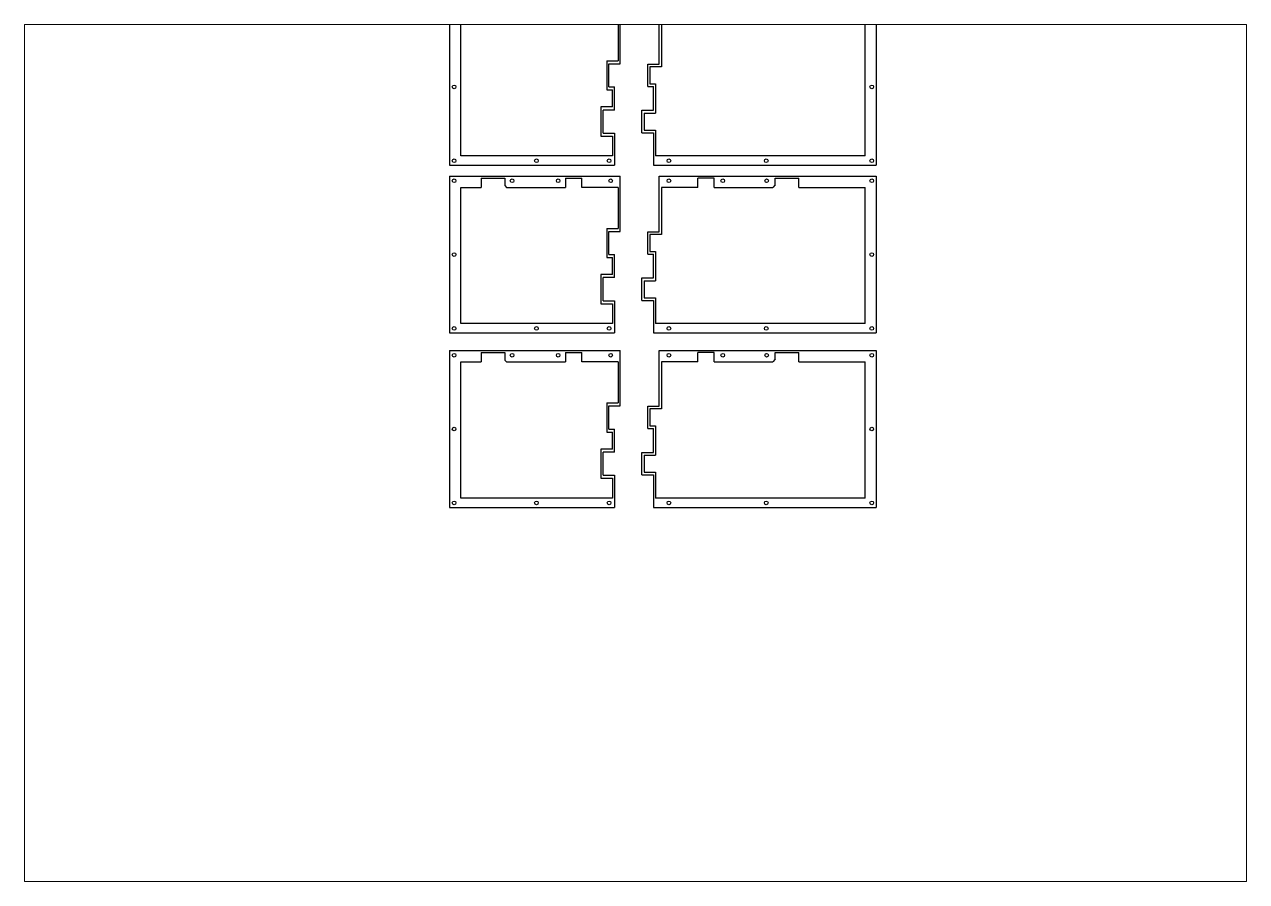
# Paper-space layout 'Layout1' of a CAD drawing. Extents: x 1.13 to 10.18, y 0.79 to 7.14.
# The model-space entities are those that its viewports show. They can reach past a viewport. Long polylines and large blocks are cut down to what shows.
import ezdxf

# ---------------------------------------------------------------- set-up
doc = ezdxf.new("R2010")
doc.units = 0
doc.header["$MEASUREMENT"] = 0

msp = doc.modelspace()

# ---------------------------------------------------------------- linework, layer by layer
at = {"color": 7, "linetype": 'Continuous', "true_color": 0xffffff}
for p, q in [((336.5, 1353.5), (336.5, 1224.3)), ((362.6, 1352), (362.6, 1344.3)), ((432.1, 1352), (432.1, 1344.3)), ((445.6, 1344.3), (445.6, 1352)), ((477.3, 1307.9), (477.3, 1353.5)), ((509.5, 1307.7), (509.5, 1353.5)), ((541.3, 1344.3), (541.3, 1352)), ((554.7, 1344.3), (554.7, 1352)), ((624.5, 1344.3), (624.5, 1352)), ((688.4, 1353.5), (688.4, 1224.3)), ((345.7, 1231.9), (345.7, 1344.3)), ((345.7, 1344.3), (362.6, 1344.3)), ((382.1, 1345.7), (383.5, 1344.3)), ((383.5, 1344.3), (432.1, 1344.3)), ((475.6, 1344.3), (445.6, 1344.3)), ((475.6, 1344.3), (475.6, 1310.5)), ((511.2, 1344.3), (511.2, 1305.4)), ((541.3, 1344.3), (511.2, 1344.3)), ((554.7, 1344.3), (603.1, 1344.3)), ((605, 1346.4), (603.1, 1344.3)), ((624.5, 1344.3), (679.2, 1344.3)), ((679.2, 1231.9), (679.2, 1344.3)), ((466.1, 1310.5), (466.1, 1286.4)), ((466.1, 1310.5), (475.6, 1310.5)), ((467.8, 1288.9), (467.8, 1307.9)), ((467.8, 1307.9), (477.3, 1307.9)), ((499.9, 1289.1), (499.9, 1307.7)), ((499.9, 1307.7), (509.5, 1307.7)), ((511.2, 1305.4), (501.7, 1305.4)), ((501.7, 1305.4), (501.7, 1291.4)), ((501.7, 1291.4), (506.4, 1291.4)), ((506.4, 1291.4), (506.4, 1267.3)), ((466.1, 1286.4), (470.9, 1286.4)), ((467.8, 1288.9), (472.6, 1288.9)), ((470.9, 1272.4), (470.9, 1286.4)), ((472.6, 1269.8), (472.6, 1288.9)), ((499.9, 1289.1), (504.7, 1289.1)), ((504.7, 1269.6), (504.7, 1289.1)), ((461.3, 1272.4), (461.3, 1248.3)), ((470.9, 1272.4), (461.3, 1272.4)), ((463.1, 1250.8), (463.1, 1269.8)), ((472.6, 1269.8), (463.1, 1269.8)), ((495.2, 1251), (495.2, 1269.6)), ((495.2, 1269.6), (504.7, 1269.6)), ((496.9, 1267.3), (496.9, 1253.3)), ((496.9, 1267.3), (506.4, 1267.3)), ((463.1, 1250.8), (472.6, 1250.8)), ((472.6, 1250.8), (472.6, 1224.3)), ((495.2, 1251), (504.7, 1251)), ((496.9, 1253.3), (506.4, 1253.3)), ((504.7, 1251), (504.7, 1224.3)), ((506.4, 1253.3), (506.4, 1231.9)), ((461.3, 1248.3), (470.9, 1248.3)), ((470.9, 1248.3), (470.9, 1231.9)), ((470.9, 1231.9), (345.7, 1231.9)), ((679.2, 1231.9), (506.4, 1231.9)), ((336.5, 1224.3), (472.6, 1224.3)), ((504.7, 1224.3), (688.4, 1224.3)), ((336.5, 1215.2), (477.3, 1215.2)), ((336.5, 1215.2), (336.5, 1086)), ((362.6, 1213.7), (362.6, 1206)), ((362.6, 1213.7), (382.1, 1213.7)), ((382.1, 1213.7), (382.1, 1207.5)), ((432.1, 1213.7), (432.1, 1206)), ((432.1, 1213.7), (445.6, 1213.7)), ((445.6, 1206), (445.6, 1213.7)), ((477.3, 1169.7), (477.3, 1215.2)), ((509.5, 1169.4), (509.5, 1215.2)), ((509.5, 1215.2), (688.4, 1215.2)), ((541.3, 1206), (541.3, 1213.7)), ((554.7, 1213.7), (541.3, 1213.7)), ((554.7, 1206), (554.7, 1213.7)), ((605, 1208.1), (605, 1213.7)), ((605, 1213.7), (624.5, 1213.7)), ((624.5, 1206), (624.5, 1213.7)), ((688.4, 1215.2), (688.4, 1086)), ((345.7, 1093.7), (345.7, 1206)), ((345.7, 1206), (362.6, 1206)), ((382.1, 1207.5), (383.5, 1206)), ((383.5, 1206), (432.1, 1206)), ((475.6, 1206), (445.6, 1206)), ((475.6, 1206), (475.6, 1172.2)), ((511.2, 1206), (511.2, 1167.1)), ((541.3, 1206), (511.2, 1206)), ((554.7, 1206), (603.1, 1206)), ((605, 1208.1), (603.1, 1206)), ((624.5, 1206), (679.2, 1206)), ((679.2, 1093.7), (679.2, 1206)), ((466.1, 1172.2), (466.1, 1148.1)), ((466.1, 1172.2), (475.6, 1172.2)), ((467.8, 1150.6), (467.8, 1169.7)), ((467.8, 1169.7), (477.3, 1169.7)), ((499.9, 1150.9), (499.9, 1169.4)), ((499.9, 1169.4), (509.5, 1169.4)), ((511.2, 1167.1), (501.7, 1167.1)), ((501.7, 1167.1), (501.7, 1153.1)), ((467.8, 1150.6), (472.6, 1150.6)), ((472.6, 1131.6), (472.6, 1150.6)), ((499.9, 1150.9), (504.7, 1150.9)), ((501.7, 1153.1), (506.4, 1153.1)), ((504.7, 1131.3), (504.7, 1150.9)), ((506.4, 1153.1), (506.4, 1129)), ((466.1, 1148.1), (470.9, 1148.1)), ((470.9, 1134.1), (470.9, 1148.1)), ((461.3, 1134.1), (461.3, 1110)), ((470.9, 1134.1), (461.3, 1134.1)), ((463.1, 1112.5), (463.1, 1131.6)), ((472.6, 1131.6), (463.1, 1131.6)), ((495.2, 1112.8), (495.2, 1131.3)), ((495.2, 1131.3), (504.7, 1131.3)), ((496.9, 1129), (496.9, 1115)), ((496.9, 1129), (506.4, 1129)), ((461.3, 1110), (470.9, 1110)), ((463.1, 1112.5), (472.6, 1112.5)), ((470.9, 1110), (470.9, 1093.7)), ((472.6, 1112.5), (472.6, 1086)), ((495.2, 1112.8), (504.7, 1112.8)), ((496.9, 1115), (506.4, 1115)), ((504.7, 1112.8), (504.7, 1086)), ((506.4, 1115), (506.4, 1093.7)), ((470.9, 1093.7), (345.7, 1093.7)), ((679.2, 1093.7), (506.4, 1093.7)), ((336.5, 1086), (472.6, 1086)), ((504.7, 1086), (688.4, 1086)), ((336.5, 1071.4), (477.3, 1071.4)), ((336.5, 1071.4), (336.5, 942.1)), ((362.6, 1069.8), (362.6, 1062.2)), ((362.6, 1069.8), (382.1, 1069.8)), ((382.1, 1069.8), (382.1, 1063.6)), ((432.1, 1069.9), (432.1, 1062.2)), ((432.1, 1069.9), (445.6, 1069.9)), ((445.6, 1062.2), (445.6, 1069.9)), ((477.3, 1025.8), (477.3, 1071.4)), ((509.5, 1025.5), (509.5, 1071.4)), ((509.5, 1071.4), (688.4, 1071.4)), ((541.3, 1062.2), (541.3, 1069.9)), ((554.7, 1069.9), (541.3, 1069.9)), ((554.7, 1062.2), (554.7, 1069.9)), ((605, 1064.2), (605, 1069.9)), ((605, 1069.9), (624.5, 1069.9)), ((624.5, 1062.2), (624.5, 1069.9)), ((688.4, 1071.4), (688.4, 942.1)), ((345.7, 949.8), (345.7, 1062.2)), ((345.7, 1062.2), (362.6, 1062.2)), ((382.1, 1063.6), (383.5, 1062.2)), ((383.5, 1062.2), (432.1, 1062.2)), ((475.6, 1062.2), (445.6, 1062.2)), ((475.6, 1062.2), (475.6, 1028.3)), ((511.2, 1062.2), (511.2, 1023.3)), ((541.3, 1062.2), (511.2, 1062.2)), ((554.7, 1062.2), (603.1, 1062.2)), ((605, 1064.2), (603.1, 1062.2)), ((624.5, 1062.2), (679.2, 1062.2)), ((679.2, 949.8), (679.2, 1062.2)), ((466.1, 1028.3), (466.1, 1004.2)), ((466.1, 1028.3), (475.6, 1028.3)), ((467.8, 1006.7), (467.8, 1025.8)), ((467.8, 1025.8), (477.3, 1025.8)), ((499.9, 1007), (499.9, 1025.5)), ((499.9, 1025.5), (509.5, 1025.5)), ((511.2, 1023.3), (501.7, 1023.3)), ((501.7, 1023.3), (501.7, 1009.3)), ((501.7, 1009.3), (506.4, 1009.3)), ((506.4, 1009.3), (506.4, 985.2)), ((466.1, 1004.2), (470.9, 1004.2)), ((467.8, 1006.7), (472.6, 1006.7)), ((470.9, 990.2), (470.9, 1004.2)), ((472.6, 987.7), (472.6, 1006.7)), ((499.9, 1007), (504.7, 1007)), ((504.7, 987.4), (504.7, 1007)), ((461.3, 990.2), (461.3, 966.1)), ((470.9, 990.2), (461.3, 990.2)), ((463.1, 968.6), (463.1, 987.7)), ((472.6, 987.7), (463.1, 987.7)), ((495.2, 968.9), (495.2, 987.4)), ((495.2, 987.4), (504.7, 987.4)), ((496.9, 985.2), (496.9, 971.2)), ((496.9, 985.2), (506.4, 985.2)), ((463.1, 968.6), (472.6, 968.6)), ((472.6, 968.6), (472.6, 942.1)), ((495.2, 968.9), (504.7, 968.9)), ((496.9, 971.2), (506.4, 971.2)), ((504.7, 968.9), (504.7, 942.1)), ((506.4, 971.2), (506.4, 949.8)), ((461.3, 966.1), (470.9, 966.1)), ((470.9, 966.1), (470.9, 949.8)), ((470.9, 949.8), (345.7, 949.8)), ((679.2, 949.8), (506.4, 949.8)), ((336.5, 942.1), (472.6, 942.1)), ((504.7, 942.1), (688.4, 942.1))]:
    msp.add_line(p, q, dxfattribs=at)
for centre in [(340.3, 1288.9), (684.7, 1288.9), (340.3, 1228), (408.2, 1228), (468.1, 1228), (517.4, 1228), (597.7, 1228), (684.7, 1228), (340.3, 1211.5), (388.1, 1211.5), (426.1, 1211.5), (469.4, 1211.5), (517.4, 1211.5), (561.8, 1211.5), (598, 1211.5), (684.7, 1211.5), (340.3, 1150.6), (684.7, 1150.6), (340.3, 1089.7), (408.2, 1089.7), (468.1, 1089.7), (517.4, 1089.7), (597.7, 1089.7), (684.7, 1089.7), (340.3, 1067.6), (388.1, 1067.6), (426.1, 1067.6), (469.4, 1067.6), (517.4, 1067.6), (561.8, 1067.6), (598, 1067.6), (684.7, 1067.6), (340.3, 1006.7), (684.7, 1006.7), (340.3, 945.8), (408.2, 945.8), (468.1, 945.8), (517.4, 945.8), (597.7, 945.8), (684.7, 945.8)]:
    msp.add_circle(centre, 1.5, dxfattribs=at)

psp = doc.layouts.get("Layout1")

# ---------------------------------------------------------------- viewports
at = {"layer": '0', "color": 1, "linetype": 'Continuous', "view_target_point": (492.4287, 277.3162)}
psp.add_viewport(center=(5.6571, 3.9688), size=(9.0513, 6.35), view_center_point=(-2.5681, 709.6111), view_height=706.994676, dxfattribs=at)

doc.saveas('drawing.dxf')
